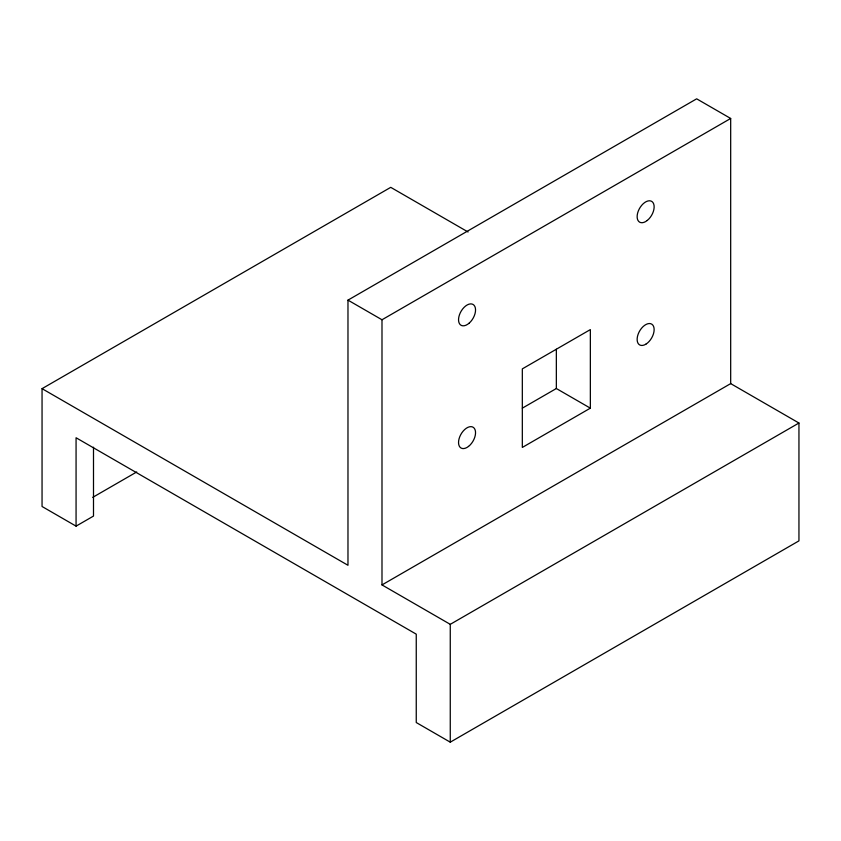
<?xml version="1.0" encoding="UTF-8"?>
<svg xmlns="http://www.w3.org/2000/svg" width="841" height="841" viewBox="0 0 841 841"><rect width="100%" height="100%" fill="white"/><g stroke="black" fill="none" stroke-linecap="round" stroke-linejoin="round"><path stroke-width="1.26" d="M347.974 300.132L381.993 319.769L381.993 584.915L730.682 383.612L730.682 118.465L696.663 98.828L347.974 300.132L347.974 565.278L42.05 388.658L42.05 506.492L76.068 526.14L93.498 516.069L93.498 447.191M42.05 388.658L390.739 187.343L468.069 231.99M381.993 319.769L730.682 118.465M92.71 497.378L136.715 471.969M522.324 408.158L556.343 388.521L590.35 408.158L590.35 329.598L522.324 368.873L522.324 447.433L590.35 408.158M381.993 584.915L450.261 624.337L798.95 423.023L798.95 540.868L450.261 742.172L416.253 722.535L416.253 634.156L76.068 437.751L76.068 526.14M730.682 383.612L798.95 423.023M556.343 349.236L556.343 388.521M450.261 624.337L450.261 742.172M469.194 323.123A12.026 6.949 -60 0 0 473.084 304.463A12.026 6.949 -60 0 0 458.839 317.004A12.026 6.949 -60 0 0 469.194 323.123M647.265 220.458A12.026 6.949 -60 0 0 652.048 201.598A12.026 6.949 -60 0 0 637.594 213.204A12.026 6.949 -60 0 0 647.265 220.458M645.877 344.179A12.026 6.949 -60 0 0 652.879 325.173A12.026 6.949 -60 0 0 638.151 334.161A12.026 6.949 -60 0 0 645.877 344.179M468.532 446.424A12.026 6.949 -60 0 0 473.546 427.533A12.026 6.949 -60 0 0 459.039 438.897A12.026 6.949 -60 0 0 468.532 446.424"/></g></svg>
